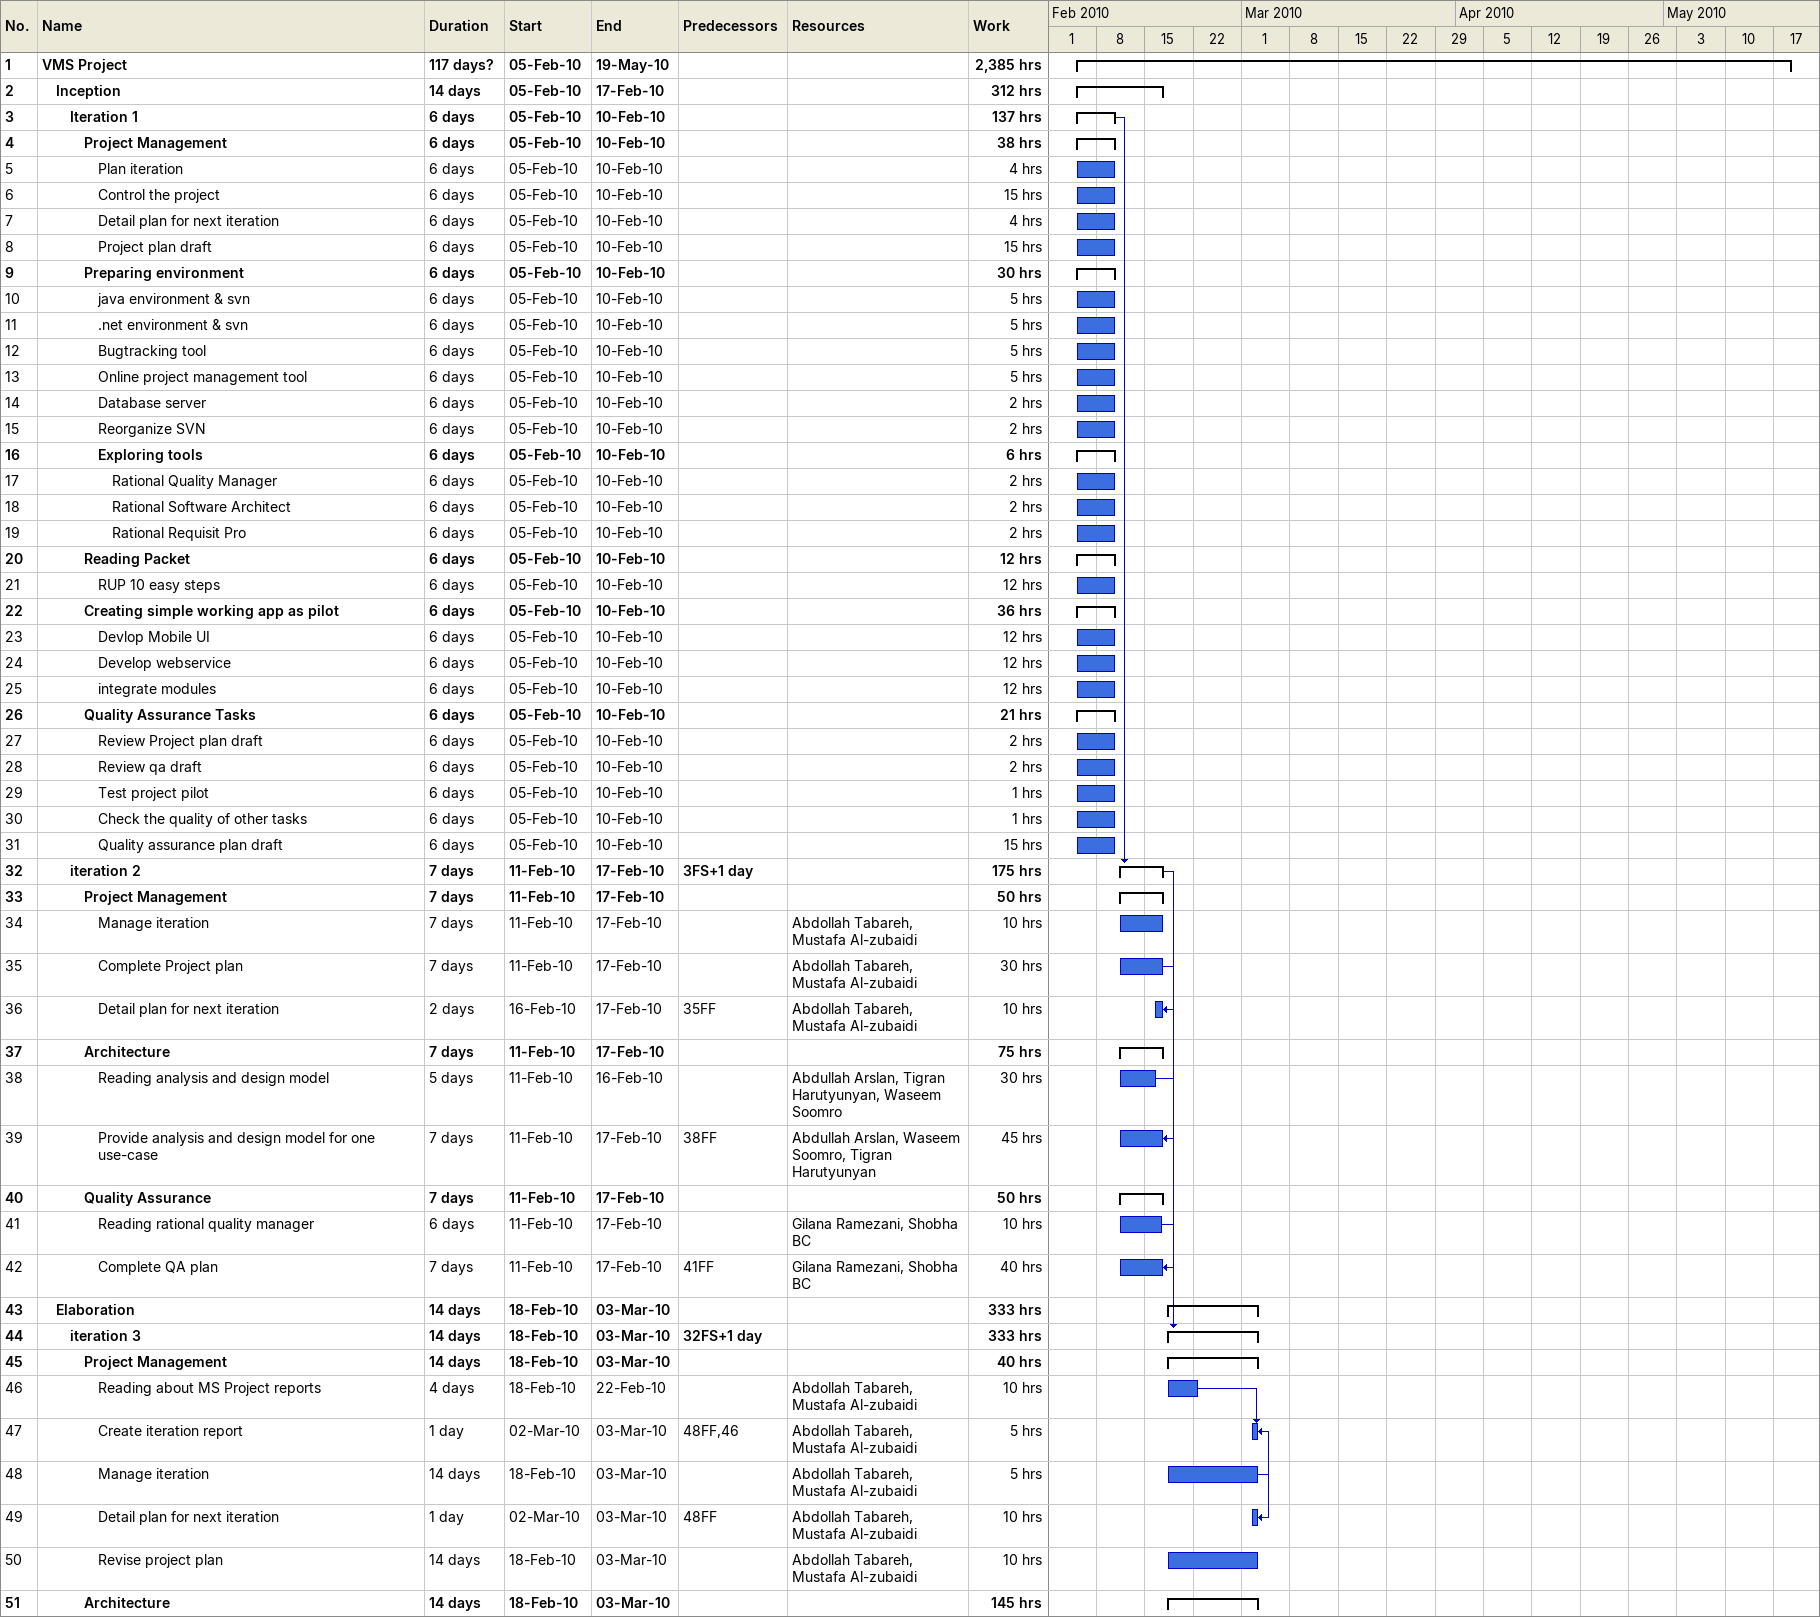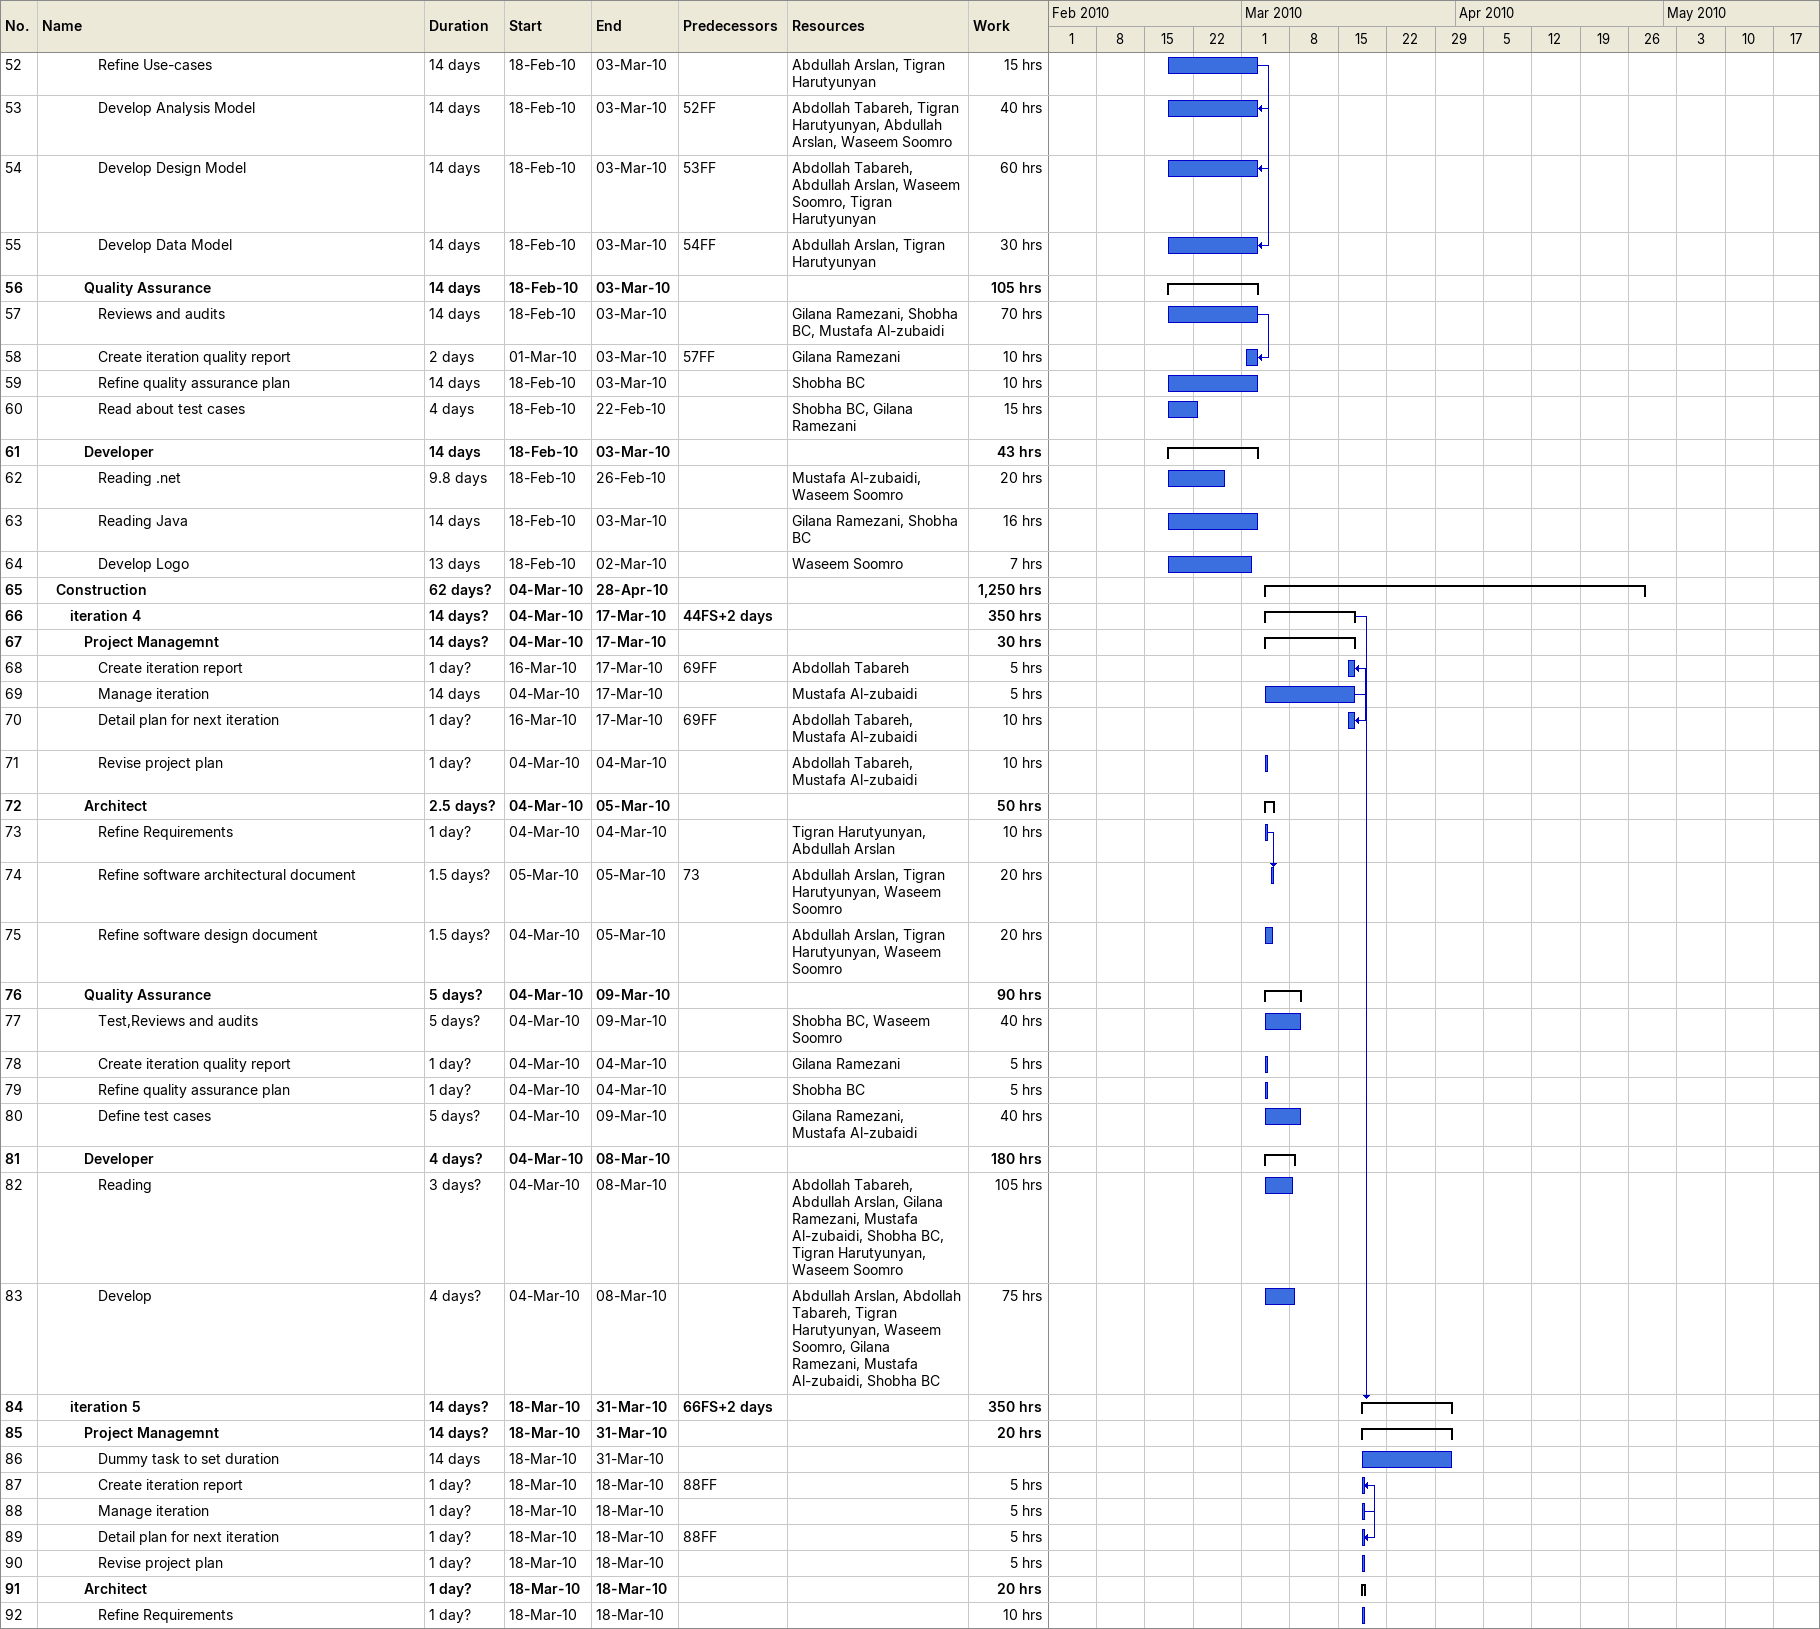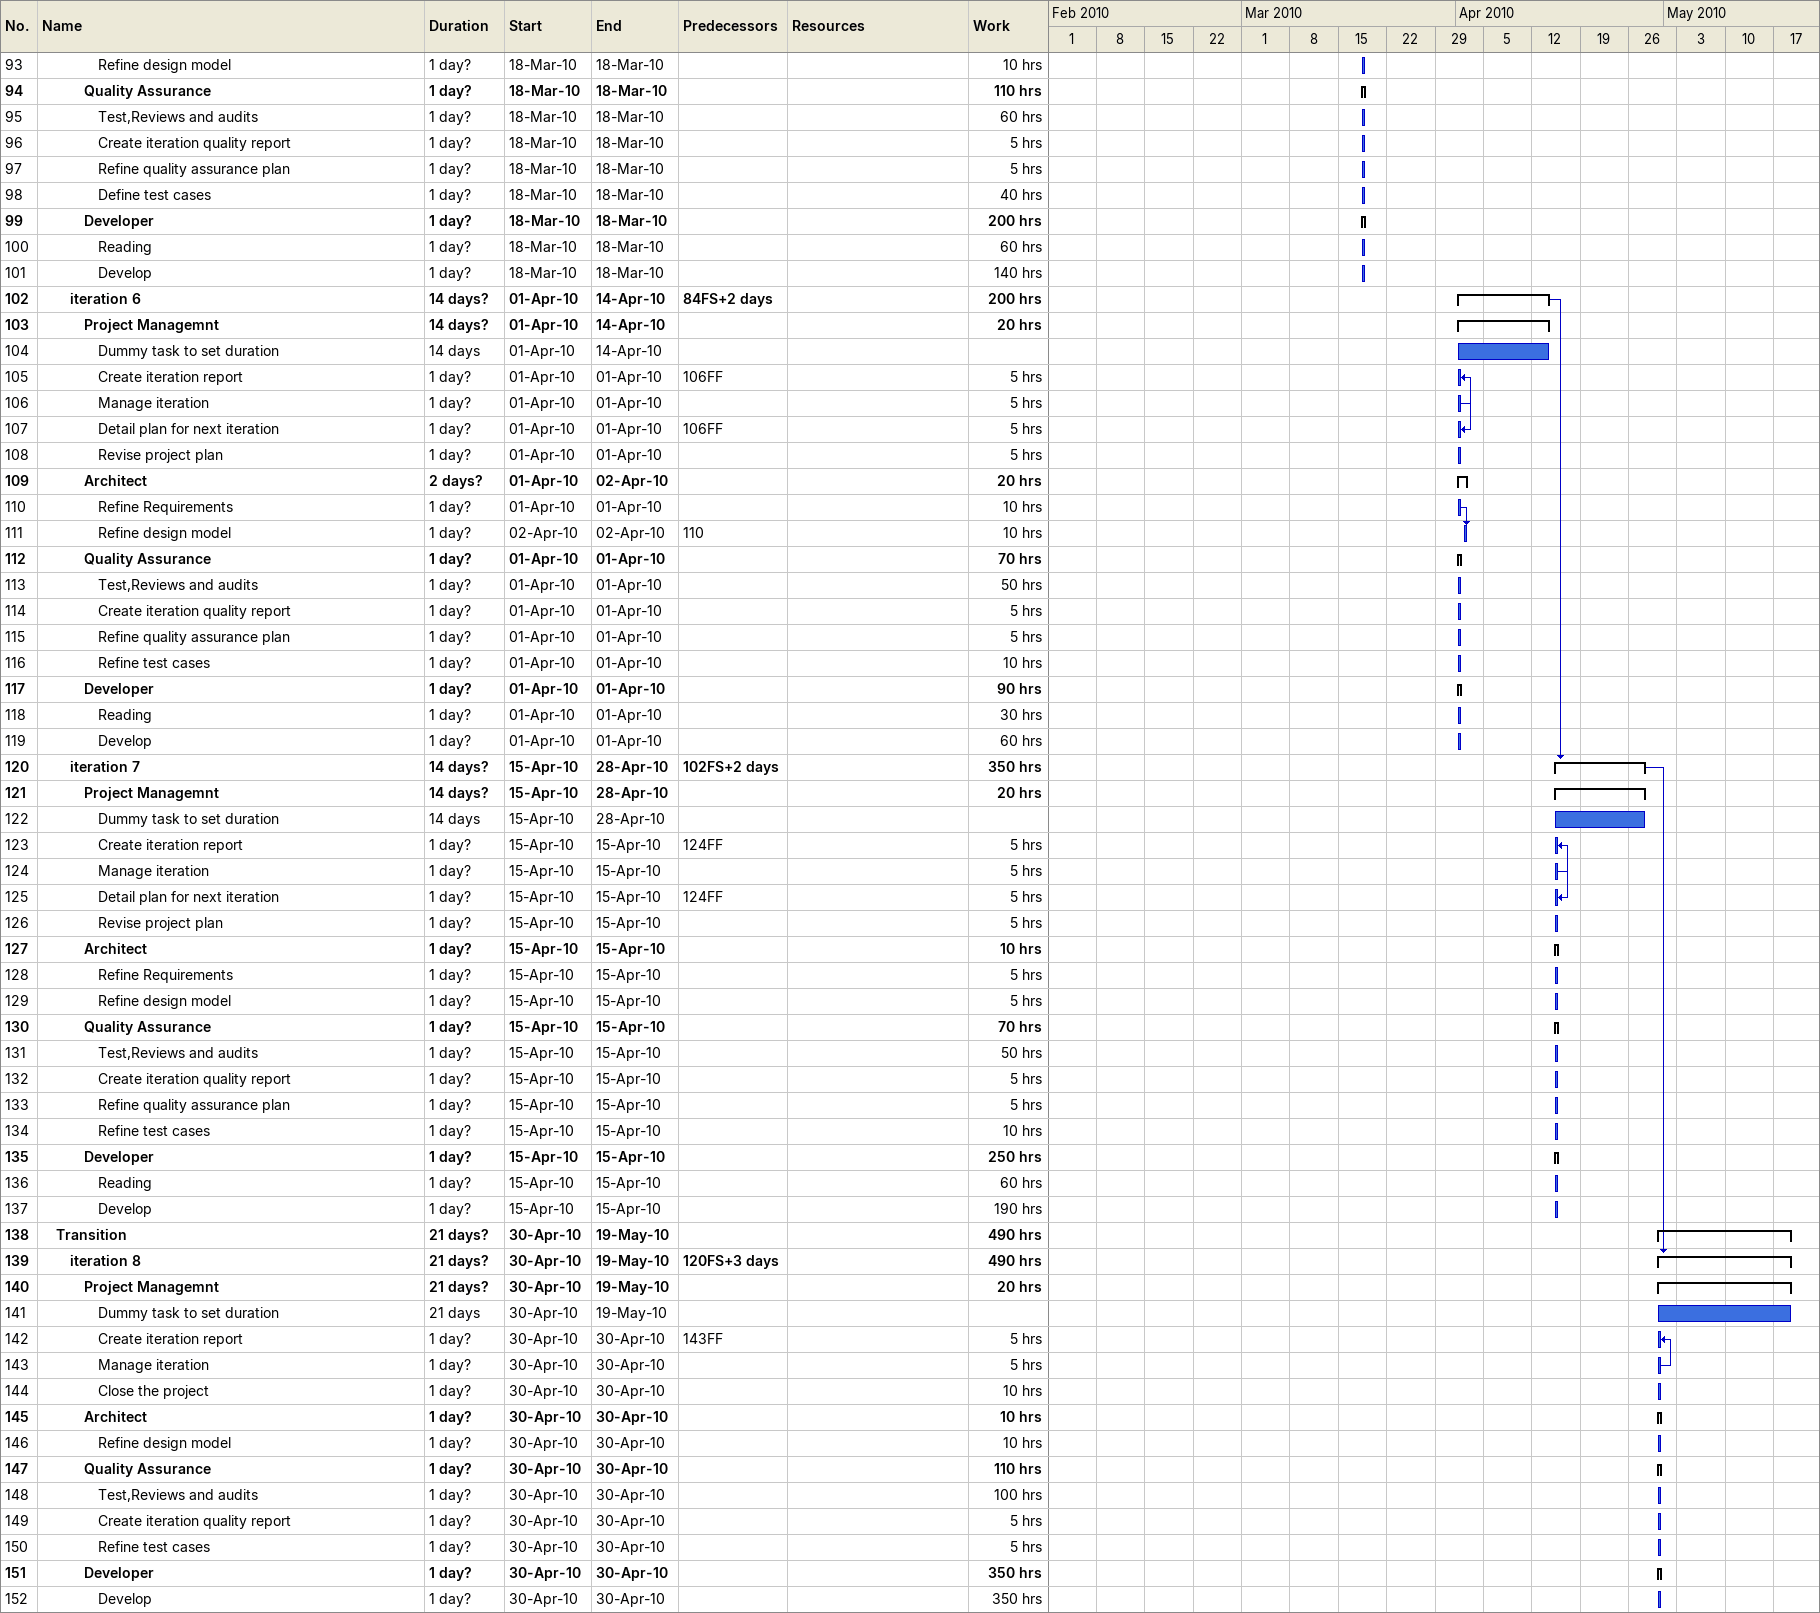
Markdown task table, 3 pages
| ID | Level | Task | Duration | Start | Finish | Predecessors | Resources | Work (h) |
|---|---|---|---|---|---|---|---|---|
| 1 | 1 | **VMS Project** | 117d? | 2010-02-05 | 2010-05-19 |  |  | 2385 |
| 2 | 2 | **Inception** | 14d | 2010-02-05 | 2010-02-17 |  |  | 312 |
| 3 | 3 | **Iteration 1** | 6d | 2010-02-05 | 2010-02-10 |  |  | 137 |
| 4 | 4 | **Project Management** | 6d | 2010-02-05 | 2010-02-10 |  |  | 38 |
| 5 | 5 | Plan iteration | 6d | 2010-02-05 | 2010-02-10 |  |  | 4 |
| 6 | 5 | Control the project | 6d | 2010-02-05 | 2010-02-10 |  |  | 15 |
| 7 | 5 | Detail plan for next iteration | 6d | 2010-02-05 | 2010-02-10 |  |  | 4 |
| 8 | 5 | Project plan draft | 6d | 2010-02-05 | 2010-02-10 |  |  | 15 |
| 9 | 4 | **Preparing environment** | 6d | 2010-02-05 | 2010-02-10 |  |  | 30 |
| 10 | 5 | java environment & svn | 6d | 2010-02-05 | 2010-02-10 |  |  | 5 |
| 11 | 5 | .net environment & svn | 6d | 2010-02-05 | 2010-02-10 |  |  | 5 |
| 12 | 5 | Bugtracking tool | 6d | 2010-02-05 | 2010-02-10 |  |  | 5 |
| 13 | 5 | Online project management tool | 6d | 2010-02-05 | 2010-02-10 |  |  | 5 |
| 14 | 5 | Database server | 6d | 2010-02-05 | 2010-02-10 |  |  | 2 |
| 15 | 5 | Reorganize SVN | 6d | 2010-02-05 | 2010-02-10 |  |  | 2 |
| 16 | 5 | **Exploring tools** | 6d | 2010-02-05 | 2010-02-10 |  |  | 6 |
| 17 | 6 | Rational Quality Manager | 6d | 2010-02-05 | 2010-02-10 |  |  | 2 |
| 18 | 6 | Rational Software Architect | 6d | 2010-02-05 | 2010-02-10 |  |  | 2 |
| 19 | 6 | Rational Requisit Pro | 6d | 2010-02-05 | 2010-02-10 |  |  | 2 |
| 20 | 4 | **Reading Packet** | 6d | 2010-02-05 | 2010-02-10 |  |  | 12 |
| 21 | 5 | RUP 10 easy steps | 6d | 2010-02-05 | 2010-02-10 |  |  | 12 |
| 22 | 4 | **Creating simple working app as pilot** | 6d | 2010-02-05 | 2010-02-10 |  |  | 36 |
| 23 | 5 | Devlop Mobile UI | 6d | 2010-02-05 | 2010-02-10 |  |  | 12 |
| 24 | 5 | Develop webservice | 6d | 2010-02-05 | 2010-02-10 |  |  | 12 |
| 25 | 5 | integrate modules | 6d | 2010-02-05 | 2010-02-10 |  |  | 12 |
| 26 | 4 | **Quality Assurance Tasks** | 6d | 2010-02-05 | 2010-02-10 |  |  | 21 |
| 27 | 5 | Review Project plan draft | 6d | 2010-02-05 | 2010-02-10 |  |  | 2 |
| 28 | 5 | Review qa draft | 6d | 2010-02-05 | 2010-02-10 |  |  | 2 |
| 29 | 5 | Test project pilot | 6d | 2010-02-05 | 2010-02-10 |  |  | 1 |
| 30 | 5 | Check the quality of other tasks | 6d | 2010-02-05 | 2010-02-10 |  |  | 1 |
| 31 | 5 | Quality assurance plan draft | 6d | 2010-02-05 | 2010-02-10 |  |  | 15 |
| 32 | 3 | **iteration 2** | 7d | 2010-02-11 | 2010-02-17 | 3FS+1d |  | 175 |
| 33 | 4 | **Project Management** | 7d | 2010-02-11 | 2010-02-17 |  |  | 50 |
| 34 | 5 | Manage iteration | 7d | 2010-02-11 | 2010-02-17 |  | Abdollah Tabareh, Mustafa Al-zubaidi | 10 |
| 35 | 5 | Complete Project plan | 7d | 2010-02-11 | 2010-02-17 |  | Abdollah Tabareh, Mustafa Al-zubaidi | 30 |
| 36 | 5 | Detail plan for next iteration | 2d | 2010-02-16 | 2010-02-17 | 35FF | Abdollah Tabareh, Mustafa Al-zubaidi | 10 |
| 37 | 4 | **Architecture** | 7d | 2010-02-11 | 2010-02-17 |  |  | 75 |
| 38 | 5 | Reading analysis and design model | 5d | 2010-02-11 | 2010-02-16 |  | Abdullah Arslan, Tigran Harutyunyan, Waseem Soomro | 30 |
| 39 | 5 | Provide analysis and design model for one use-case | 7d | 2010-02-11 | 2010-02-17 | 38FF | Abdullah Arslan, Waseem Soomro, Tigran Harutyunyan | 45 |
| 40 | 4 | **Quality Assurance** | 7d | 2010-02-11 | 2010-02-17 |  |  | 50 |
| 41 | 5 | Reading rational quality manager | 6d | 2010-02-11 | 2010-02-17 |  | Gilana Ramezani, Shobha BC | 10 |
| 42 | 5 | Complete QA plan | 7d | 2010-02-11 | 2010-02-17 | 41FF | Gilana Ramezani, Shobha BC | 40 |
| 43 | 2 | **Elaboration** | 14d | 2010-02-18 | 2010-03-03 |  |  | 333 |
| 44 | 3 | **iteration 3** | 14d | 2010-02-18 | 2010-03-03 | 32FS+1d |  | 333 |
| 45 | 4 | **Project Management** | 14d | 2010-02-18 | 2010-03-03 |  |  | 40 |
| 46 | 5 | Reading about MS Project reports | 4d | 2010-02-18 | 2010-02-22 |  | Abdollah Tabareh, Mustafa Al-zubaidi | 10 |
| 47 | 5 | Create iteration report | 1d | 2010-03-02 | 2010-03-03 | 48FF, 46 | Abdollah Tabareh, Mustafa Al-zubaidi | 5 |
| 48 | 5 | Manage iteration | 14d | 2010-02-18 | 2010-03-03 |  | Abdollah Tabareh, Mustafa Al-zubaidi | 5 |
| 49 | 5 | Detail plan for next iteration | 1d | 2010-03-02 | 2010-03-03 | 48FF | Abdollah Tabareh, Mustafa Al-zubaidi | 10 |
| 50 | 5 | Revise project plan | 14d | 2010-02-18 | 2010-03-03 |  | Abdollah Tabareh, Mustafa Al-zubaidi | 10 |
| 51 | 4 | **Architecture** | 14d | 2010-02-18 | 2010-03-03 |  |  | 145 |
| 52 | 5 | Refine Use-cases | 14d | 2010-02-18 | 2010-03-03 |  | Abdullah Arslan, Tigran Harutyunyan | 15 |
| 53 | 5 | Develop Analysis Model | 14d | 2010-02-18 | 2010-03-03 | 52FF | Abdollah Tabareh, Tigran Harutyunyan, Abdullah Arslan, Waseem Soomro | 40 |
| 54 | 5 | Develop Design Model | 14d | 2010-02-18 | 2010-03-03 | 53FF | Abdollah Tabareh, Abdullah Arslan, Waseem Soomro, Tigran Harutyunyan | 60 |
| 55 | 5 | Develop Data Model | 14d | 2010-02-18 | 2010-03-03 | 54FF | Abdullah Arslan, Tigran Harutyunyan | 30 |
| 56 | 4 | **Quality Assurance** | 14d | 2010-02-18 | 2010-03-03 |  |  | 105 |
| 57 | 5 | Reviews and audits | 14d | 2010-02-18 | 2010-03-03 |  | Gilana Ramezani, Shobha BC, Mustafa Al-zubaidi | 70 |
| 58 | 5 | Create iteration quality report | 2d | 2010-03-01 | 2010-03-03 | 57FF | Gilana Ramezani | 10 |
| 59 | 5 | Refine quality assurance plan | 14d | 2010-02-18 | 2010-03-03 |  | Shobha BC | 10 |
| 60 | 5 | Read about test cases | 4d | 2010-02-18 | 2010-02-22 |  | Shobha BC, Gilana Ramezani | 15 |
| 61 | 4 | **Developer** | 14d | 2010-02-18 | 2010-03-03 |  |  | 43 |
| 62 | 5 | Reading .net | 9.8d | 2010-02-18 | 2010-02-26 |  | Mustafa Al-zubaidi, Waseem Soomro | 20 |
| 63 | 5 | Reading Java | 14d | 2010-02-18 | 2010-03-03 |  | Gilana Ramezani, Shobha BC | 16 |
| 64 | 5 | Develop Logo | 13d | 2010-02-18 | 2010-03-02 |  | Waseem Soomro | 7 |
| 65 | 2 | **Construction** | 62d? | 2010-03-04 | 2010-04-28 |  |  | 1250 |
| 66 | 3 | **iteration 4** | 14d? | 2010-03-04 | 2010-03-17 | 44FS+2d |  | 350 |
| 67 | 4 | **Project Managemnt** | 14d? | 2010-03-04 | 2010-03-17 |  |  | 30 |
| 68 | 5 | Create iteration report | 1d? | 2010-03-16 | 2010-03-17 | 69FF | Abdollah Tabareh | 5 |
| 69 | 5 | Manage iteration | 14d | 2010-03-04 | 2010-03-17 |  | Mustafa Al-zubaidi | 5 |
| 70 | 5 | Detail plan for next iteration | 1d? | 2010-03-16 | 2010-03-17 | 69FF | Abdollah Tabareh, Mustafa Al-zubaidi | 10 |
| 71 | 5 | Revise project plan | 1d? | 2010-03-04 | 2010-03-04 |  | Abdollah Tabareh, Mustafa Al-zubaidi | 10 |
| 72 | 4 | **Architect** | 2.5d? | 2010-03-04 | 2010-03-05 |  |  | 50 |
| 73 | 5 | Refine Requirements | 1d? | 2010-03-04 | 2010-03-04 |  | Tigran Harutyunyan, Abdullah Arslan | 10 |
| 74 | 5 | Refine software architectural document | 1.5d? | 2010-03-05 | 2010-03-05 | 73 | Abdullah Arslan, Tigran Harutyunyan, Waseem Soomro | 20 |
| 75 | 5 | Refine software design document | 1.5d? | 2010-03-04 | 2010-03-05 |  | Abdullah Arslan, Tigran Harutyunyan, Waseem Soomro | 20 |
| 76 | 4 | **Quality Assurance** | 5d? | 2010-03-04 | 2010-03-09 |  |  | 90 |
| 77 | 5 | Test,Reviews and audits | 5d? | 2010-03-04 | 2010-03-09 |  | Shobha BC, Waseem Soomro | 40 |
| 78 | 5 | Create iteration quality report | 1d? | 2010-03-04 | 2010-03-04 |  | Gilana Ramezani | 5 |
| 79 | 5 | Refine quality assurance plan | 1d? | 2010-03-04 | 2010-03-04 |  | Shobha BC | 5 |
| 80 | 5 | Define test cases | 5d? | 2010-03-04 | 2010-03-09 |  | Gilana Ramezani, Mustafa Al-zubaidi | 40 |
| 81 | 4 | **Developer** | 4d? | 2010-03-04 | 2010-03-08 |  |  | 180 |
| 82 | 5 | Reading | 3d? | 2010-03-04 | 2010-03-08 |  | Abdollah Tabareh, Abdullah Arslan, Gilana Ramezani, Mustafa Al-zubaidi, Shobha BC, Tigran Harutyunyan, Waseem Soomro | 105 |
| 83 | 5 | Develop | 4d? | 2010-03-04 | 2010-03-08 |  | Abdullah Arslan, Abdollah Tabareh, Tigran Harutyunyan, Waseem Soomro, Gilana Ramezani, Mustafa Al-zubaidi, Shobha BC | 75 |
| 84 | 3 | **iteration 5** | 14d? | 2010-03-18 | 2010-03-31 | 66FS+2d |  | 350 |
| 85 | 4 | **Project Managemnt** | 14d? | 2010-03-18 | 2010-03-31 |  |  | 20 |
| 86 | 5 | Dummy task to set duration | 14d | 2010-03-18 | 2010-03-31 |  |  |  |
| 87 | 5 | Create iteration report | 1d? | 2010-03-18 | 2010-03-18 | 88FF |  | 5 |
| 88 | 5 | Manage iteration | 1d? | 2010-03-18 | 2010-03-18 |  |  | 5 |
| 89 | 5 | Detail plan for next iteration | 1d? | 2010-03-18 | 2010-03-18 | 88FF |  | 5 |
| 90 | 5 | Revise project plan | 1d? | 2010-03-18 | 2010-03-18 |  |  | 5 |
| 91 | 4 | **Architect** | 1d? | 2010-03-18 | 2010-03-18 |  |  | 20 |
| 92 | 5 | Refine Requirements | 1d? | 2010-03-18 | 2010-03-18 |  |  | 10 |
| 93 | 5 | Refine design model | 1d? | 2010-03-18 | 2010-03-18 |  |  | 10 |
| 94 | 4 | **Quality Assurance** | 1d? | 2010-03-18 | 2010-03-18 |  |  | 110 |
| 95 | 5 | Test,Reviews and audits | 1d? | 2010-03-18 | 2010-03-18 |  |  | 60 |
| 96 | 5 | Create iteration quality report | 1d? | 2010-03-18 | 2010-03-18 |  |  | 5 |
| 97 | 5 | Refine quality assurance plan | 1d? | 2010-03-18 | 2010-03-18 |  |  | 5 |
| 98 | 5 | Define test cases | 1d? | 2010-03-18 | 2010-03-18 |  |  | 40 |
| 99 | 4 | **Developer** | 1d? | 2010-03-18 | 2010-03-18 |  |  | 200 |
| 100 | 5 | Reading | 1d? | 2010-03-18 | 2010-03-18 |  |  | 60 |
| 101 | 5 | Develop | 1d? | 2010-03-18 | 2010-03-18 |  |  | 140 |
| 102 | 3 | **iteration 6** | 14d? | 2010-04-01 | 2010-04-14 | 84FS+2d |  | 200 |
| 103 | 4 | **Project Managemnt** | 14d? | 2010-04-01 | 2010-04-14 |  |  | 20 |
| 104 | 5 | Dummy task to set duration | 14d | 2010-04-01 | 2010-04-14 |  |  |  |
| 105 | 5 | Create iteration report | 1d? | 2010-04-01 | 2010-04-01 | 106FF |  | 5 |
| 106 | 5 | Manage iteration | 1d? | 2010-04-01 | 2010-04-01 |  |  | 5 |
| 107 | 5 | Detail plan for next iteration | 1d? | 2010-04-01 | 2010-04-01 | 106FF |  | 5 |
| 108 | 5 | Revise project plan | 1d? | 2010-04-01 | 2010-04-01 |  |  | 5 |
| 109 | 4 | **Architect** | 2d? | 2010-04-01 | 2010-04-02 |  |  | 20 |
| 110 | 5 | Refine Requirements | 1d? | 2010-04-01 | 2010-04-01 |  |  | 10 |
| 111 | 5 | Refine design model | 1d? | 2010-04-02 | 2010-04-02 | 110 |  | 10 |
| 112 | 4 | **Quality Assurance** | 1d? | 2010-04-01 | 2010-04-01 |  |  | 70 |
| 113 | 5 | Test,Reviews and audits | 1d? | 2010-04-01 | 2010-04-01 |  |  | 50 |
| 114 | 5 | Create iteration quality report | 1d? | 2010-04-01 | 2010-04-01 |  |  | 5 |
| 115 | 5 | Refine quality assurance plan | 1d? | 2010-04-01 | 2010-04-01 |  |  | 5 |
| 116 | 5 | Refine test cases | 1d? | 2010-04-01 | 2010-04-01 |  |  | 10 |
| 117 | 4 | **Developer** | 1d? | 2010-04-01 | 2010-04-01 |  |  | 90 |
| 118 | 5 | Reading | 1d? | 2010-04-01 | 2010-04-01 |  |  | 30 |
| 119 | 5 | Develop | 1d? | 2010-04-01 | 2010-04-01 |  |  | 60 |
| 120 | 3 | **iteration 7** | 14d? | 2010-04-15 | 2010-04-28 | 102FS+2d |  | 350 |
| 121 | 4 | **Project Managemnt** | 14d? | 2010-04-15 | 2010-04-28 |  |  | 20 |
| 122 | 5 | Dummy task to set duration | 14d | 2010-04-15 | 2010-04-28 |  |  |  |
| 123 | 5 | Create iteration report | 1d? | 2010-04-15 | 2010-04-15 | 124FF |  | 5 |
| 124 | 5 | Manage iteration | 1d? | 2010-04-15 | 2010-04-15 |  |  | 5 |
| 125 | 5 | Detail plan for next iteration | 1d? | 2010-04-15 | 2010-04-15 | 124FF |  | 5 |
| 126 | 5 | Revise project plan | 1d? | 2010-04-15 | 2010-04-15 |  |  | 5 |
| 127 | 4 | **Architect** | 1d? | 2010-04-15 | 2010-04-15 |  |  | 10 |
| 128 | 5 | Refine Requirements | 1d? | 2010-04-15 | 2010-04-15 |  |  | 5 |
| 129 | 5 | Refine design model | 1d? | 2010-04-15 | 2010-04-15 |  |  | 5 |
| 130 | 4 | **Quality Assurance** | 1d? | 2010-04-15 | 2010-04-15 |  |  | 70 |
| 131 | 5 | Test,Reviews and audits | 1d? | 2010-04-15 | 2010-04-15 |  |  | 50 |
| 132 | 5 | Create iteration quality report | 1d? | 2010-04-15 | 2010-04-15 |  |  | 5 |
| 133 | 5 | Refine quality assurance plan | 1d? | 2010-04-15 | 2010-04-15 |  |  | 5 |
| 134 | 5 | Refine test cases | 1d? | 2010-04-15 | 2010-04-15 |  |  | 10 |
| 135 | 4 | **Developer** | 1d? | 2010-04-15 | 2010-04-15 |  |  | 250 |
| 136 | 5 | Reading | 1d? | 2010-04-15 | 2010-04-15 |  |  | 60 |
| 137 | 5 | Develop | 1d? | 2010-04-15 | 2010-04-15 |  |  | 190 |
| 138 | 2 | **Transition** | 21d? | 2010-04-30 | 2010-05-19 |  |  | 490 |
| 139 | 3 | **iteration 8** | 21d? | 2010-04-30 | 2010-05-19 | 120FS+3d |  | 490 |
| 140 | 4 | **Project Managemnt** | 21d? | 2010-04-30 | 2010-05-19 |  |  | 20 |
| 141 | 5 | Dummy task to set duration | 21d | 2010-04-30 | 2010-05-19 |  |  |  |
| 142 | 5 | Create iteration report | 1d? | 2010-04-30 | 2010-04-30 | 143FF |  | 5 |
| 143 | 5 | Manage iteration | 1d? | 2010-04-30 | 2010-04-30 |  |  | 5 |
| 144 | 5 | Close the project | 1d? | 2010-04-30 | 2010-04-30 |  |  | 10 |
| 145 | 4 | **Architect** | 1d? | 2010-04-30 | 2010-04-30 |  |  | 10 |
| 146 | 5 | Refine design model | 1d? | 2010-04-30 | 2010-04-30 |  |  | 10 |
| 147 | 4 | **Quality Assurance** | 1d? | 2010-04-30 | 2010-04-30 |  |  | 110 |
| 148 | 5 | Test,Reviews and audits | 1d? | 2010-04-30 | 2010-04-30 |  |  | 100 |
| 149 | 5 | Create iteration quality report | 1d? | 2010-04-30 | 2010-04-30 |  |  | 5 |
| 150 | 5 | Refine test cases | 1d? | 2010-04-30 | 2010-04-30 |  |  | 5 |
| 151 | 4 | **Developer** | 1d? | 2010-04-30 | 2010-04-30 |  |  | 350 |
| 152 | 5 | Develop | 1d? | 2010-04-30 | 2010-04-30 |  |  | 350 |
